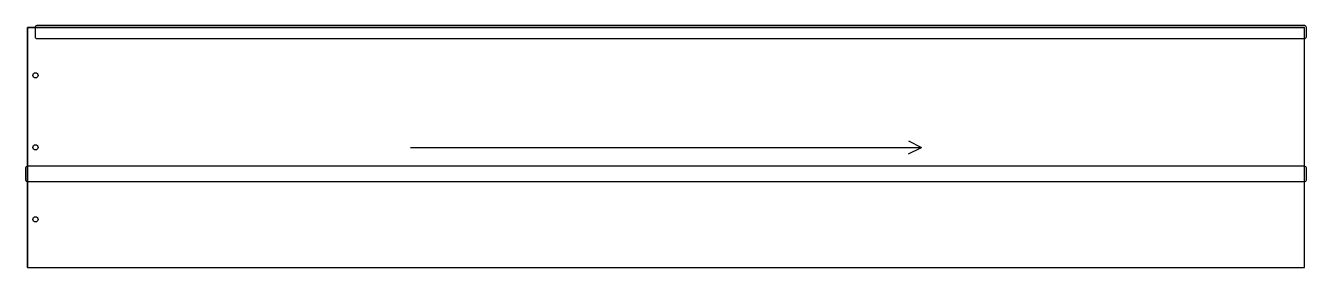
# Model space of a CAD drawing. Header units: millimetres. Extents: x -2 to 1493, y 0 to 282.
import ezdxf

# ---------------------------------------------------------------- set-up
doc = ezdxf.new("R2010")
doc.units = ezdxf.units.MM
for name, color, linetype in [('A_SIDE_GROOVE_10', 7, 'Continuous'), ('A_SIDE_GROOVE_7', 7, 'Continuous'), ('A_SIDE_HOLES_12', 7, 'Continuous'), ('EDGE_BANDING', 7, 'Continuous'), ('GRAIN_DIRECTION', 3, 'Continuous'), ('OUTSIDE_THROUGH', 7, 'Continuous')]:
    doc.layers.add(name, color=color, linetype=linetype)

msp = doc.modelspace()

# ---------------------------------------------------------------- linework, layer by layer
at = {"layer": 'A_SIDE_GROOVE_10'}
msp.add_lwpolyline([(11, 267), (1491.01, 267, 0.4142136), (1493.01, 269), (1493.01, 280.01, 0.4142136), (1491.01, 282.01), (11, 282.01, 0.4142136), (9, 280.01), (9, 269, 0.4142136)], format="xyb", close=True, dxfattribs=at)
at = {"layer": 'A_SIDE_GROOVE_7'}
msp.add_lwpolyline([(-0.01, 100), (1491.01, 100, 0.4142136), (1493.01, 102), (1493.01, 116, 0.4142136), (1491.01, 118), (-0.01, 118, 0.4142136), (-2.01, 116), (-2.01, 102, 0.4142136)], format="xyb", close=True, dxfattribs=at)
at = {"layer": 'A_SIDE_HOLES_12'}
for centre in [(9.5, 224), (9.5, 140), (9.5, 56)]:
    msp.add_circle(centre, 3, dxfattribs=at)
at = {"layer": 'EDGE_BANDING'}
for p, q in [((0, 280), (1491, 280)), ((0, 0), (0, 280)), ((0, 0), (1491, 0))]:
    msp.add_line(p, q, dxfattribs=at)
at = {"layer": 'GRAIN_DIRECTION'}
for p in [(447.3, 140), (1028.7, 147.5), (1028.7, 132.5)]:
    msp.add_line(p, (1043.7, 140), dxfattribs=at)
at = {"layer": 'OUTSIDE_THROUGH'}
msp.add_lwpolyline([(0, 0), (1491, 0), (1491, 280), (0, 280)], close=True, dxfattribs=at)

doc.saveas('drawing.dxf')
